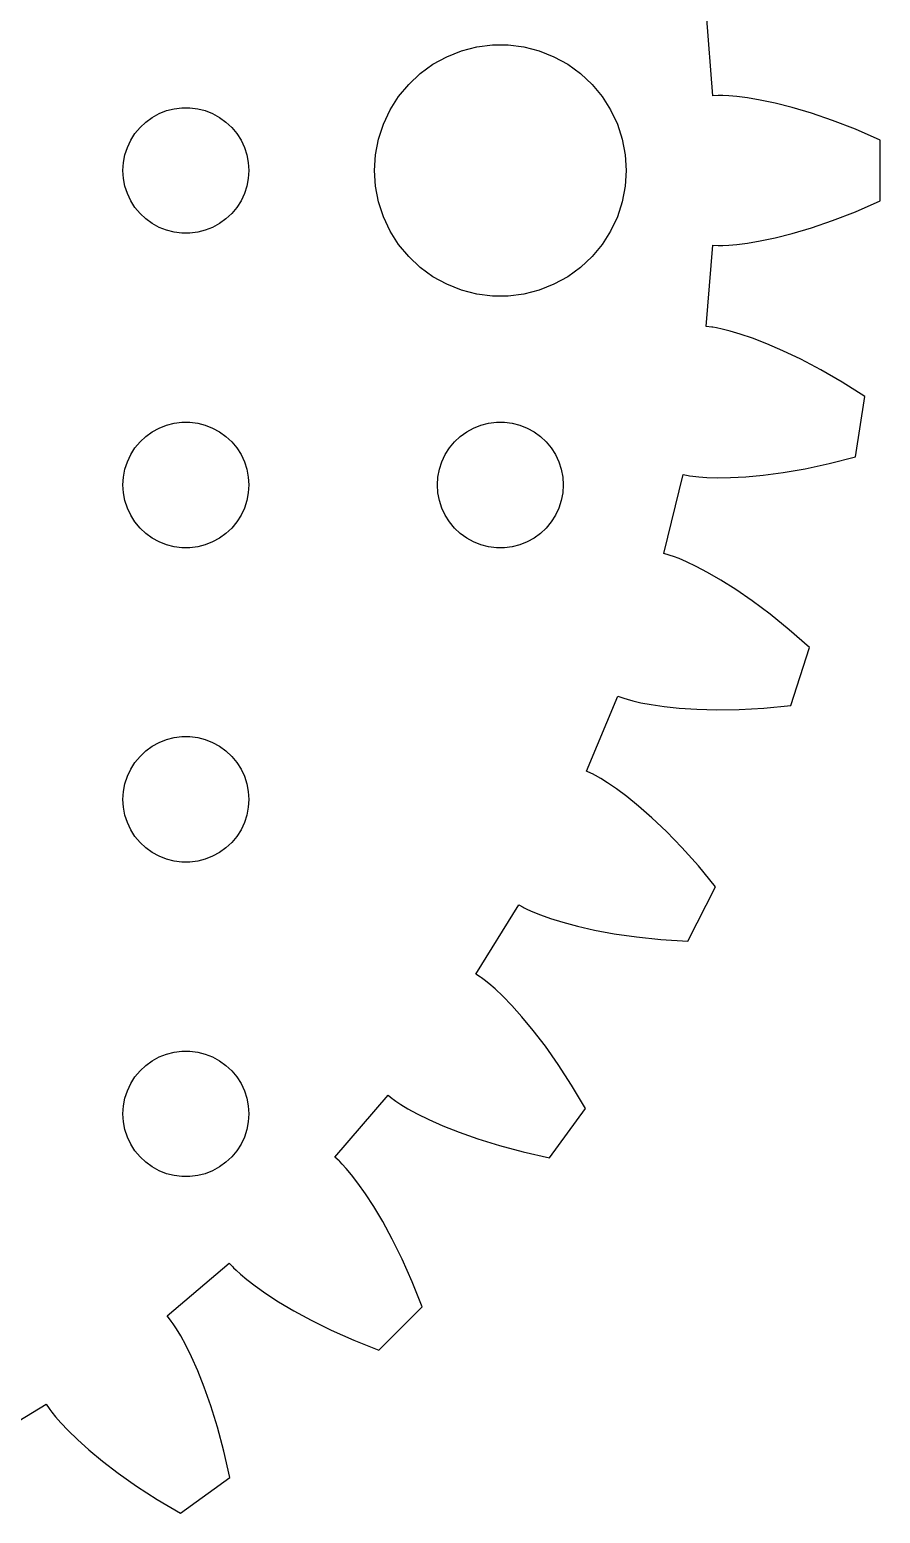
# Model space of a CAD drawing. Header units: metres. Extents: x -39 to 39, y 71 to 259.
# Drawn here: x 18.78 to 39.06, y 77.97 to 113.36 of the extents above; entities that cross this region are included whole.
import ezdxf

# ---------------------------------------------------------------- set-up
doc = ezdxf.new("R2010")
doc.units = ezdxf.units.M

msp = doc.modelspace()

# ---------------------------------------------------------------- linework, layer by layer
for p, q in [((35.063, 111.784), (34.9168, 113.724)), ((29.0729, 112.853), (29.4379, 112.947)), ((29.4379, 112.947), (29.8116, 112.994)), ((29.8116, 112.994), (30.1884, 112.994)), ((30.1884, 112.994), (30.5621, 112.947)), ((30.5621, 112.947), (30.927, 112.853)), ((28.0877, 112.312), (28.3925, 112.533)), ((28.3925, 112.533), (28.7227, 112.714)), ((28.7227, 112.714), (29.0729, 112.853)), ((30.927, 112.853), (31.2773, 112.714)), ((31.2773, 112.714), (31.6075, 112.533)), ((31.6075, 112.533), (31.9123, 112.312)), ((27.8131, 112.054), (28.0877, 112.312)), ((31.9123, 112.312), (32.1869, 112.054)), ((27.5729, 111.763), (27.8131, 112.054)), ((32.1869, 112.054), (32.427, 111.763)), ((22.0365, 111.427), (22.2189, 111.473)), ((22.2189, 111.473), (22.4058, 111.497)), ((22.4058, 111.497), (22.5942, 111.497)), ((22.5942, 111.497), (22.7811, 111.473)), ((22.7811, 111.473), (22.9635, 111.427)), ((27.3711, 111.445), (27.5729, 111.763)), ((32.427, 111.763), (32.6289, 111.445)), ((35.1929, 111.791), (35.063, 111.784)), ((35.2209, 111.791), (35.1929, 111.791)), ((35.305, 111.791), (35.2209, 111.791)), ((35.445, 111.783), (35.305, 111.791)), ((35.6404, 111.766), (35.445, 111.783)), ((35.8905, 111.733), (35.6404, 111.766)), ((36.1944, 111.681), (35.8905, 111.733)), ((36.5508, 111.606), (36.1944, 111.681)), ((36.9582, 111.502), (36.5508, 111.606)), ((37.415, 111.367), (36.9582, 111.502)), ((21.4065, 111.027), (21.5439, 111.156)), ((21.5439, 111.156), (21.6963, 111.266)), ((21.6963, 111.266), (21.8613, 111.357)), ((21.8613, 111.357), (22.0365, 111.427)), ((22.9635, 111.427), (23.1387, 111.357)), ((23.1387, 111.357), (23.3037, 111.266)), ((23.3037, 111.266), (23.4561, 111.156)), ((23.4561, 111.156), (23.5934, 111.027)), ((27.2107, 111.104), (27.3711, 111.445)), ((32.6289, 111.445), (32.7893, 111.104)), ((37.919, 111.195), (37.415, 111.367)), ((38.4681, 110.983), (37.919, 111.195)), ((21.1855, 110.723), (21.2865, 110.882)), ((21.2865, 110.882), (21.4065, 111.027)), ((23.5934, 111.027), (23.7135, 110.882)), ((23.7135, 110.882), (23.8145, 110.723)), ((27.0942, 110.746), (27.2107, 111.104)), ((32.7893, 111.104), (32.9057, 110.746)), ((39.0597, 110.727), (38.4681, 110.983)), ((21.0471, 110.373), (21.1053, 110.552)), ((21.1053, 110.552), (21.1855, 110.723)), ((23.8145, 110.723), (23.8947, 110.552)), ((23.8947, 110.552), (23.9529, 110.373)), ((27.0237, 110.376), (27.0942, 110.746)), ((32.9057, 110.746), (32.9763, 110.376)), ((39.0597, 109.273), (39.0597, 110.727)), ((21, 110), (21.0118, 110.188)), ((21.0118, 110.188), (21.0471, 110.373)), ((23.9529, 110.373), (23.9882, 110.188)), ((23.9882, 110.188), (24, 110)), ((27, 110), (27.0237, 110.376)), ((32.9763, 110.376), (33, 110)), ((21.0118, 109.812), (21, 110)), ((21.0471, 109.627), (21.0118, 109.812)), ((23.9882, 109.812), (23.9529, 109.627)), ((24, 110), (23.9882, 109.812)), ((27.0237, 109.624), (27, 110)), ((33, 110), (32.9763, 109.624)), ((21.1053, 109.448), (21.0471, 109.627)), ((21.1855, 109.277), (21.1053, 109.448)), ((23.8947, 109.448), (23.8145, 109.277)), ((23.9529, 109.627), (23.8947, 109.448)), ((27.0942, 109.254), (27.0237, 109.624)), ((32.9763, 109.624), (32.9057, 109.254)), ((21.2865, 109.118), (21.1855, 109.277)), ((21.4065, 108.973), (21.2865, 109.118)), ((23.7135, 109.118), (23.5934, 108.973)), ((23.8145, 109.277), (23.7135, 109.118)), ((27.2107, 108.896), (27.0942, 109.254)), ((32.9057, 109.254), (32.7893, 108.896)), ((37.919, 108.805), (38.4681, 109.017)), ((38.4681, 109.017), (39.0597, 109.273)), ((21.5439, 108.844), (21.4065, 108.973)), ((21.6963, 108.734), (21.5439, 108.844)), ((21.8613, 108.643), (21.6963, 108.734)), ((22.0365, 108.573), (21.8613, 108.643)), ((23.1387, 108.643), (22.9635, 108.573)), ((23.3037, 108.734), (23.1387, 108.643)), ((23.4561, 108.844), (23.3037, 108.734)), ((23.5934, 108.973), (23.4561, 108.844)), ((27.3711, 108.555), (27.2107, 108.896)), ((32.7893, 108.896), (32.6289, 108.555)), ((37.415, 108.633), (37.919, 108.805)), ((22.2189, 108.527), (22.0365, 108.573)), ((22.4058, 108.503), (22.2189, 108.527)), ((22.5942, 108.503), (22.4058, 108.503)), ((22.7811, 108.527), (22.5942, 108.503)), ((22.9635, 108.573), (22.7811, 108.527)), ((27.5729, 108.237), (27.3711, 108.555)), ((32.6289, 108.555), (32.427, 108.237)), ((35.8905, 108.267), (36.1944, 108.319)), ((36.1944, 108.319), (36.5508, 108.394)), ((36.5508, 108.394), (36.9582, 108.498)), ((36.9582, 108.498), (37.415, 108.633)), ((27.8131, 107.946), (27.5729, 108.237)), ((28.0877, 107.688), (27.8131, 107.946)), ((32.1869, 107.946), (31.9123, 107.688)), ((32.427, 108.237), (32.1869, 107.946)), ((34.9104, 106.277), (35.0694, 108.216)), ((35.0694, 108.216), (35.1929, 108.209)), ((35.1929, 108.209), (35.2209, 108.209)), ((35.2209, 108.209), (35.305, 108.209)), ((35.305, 108.209), (35.445, 108.217)), ((35.445, 108.217), (35.6404, 108.234)), ((35.6404, 108.234), (35.8905, 108.267)), ((28.3925, 107.467), (28.0877, 107.688)), ((31.9123, 107.688), (31.6075, 107.467)), ((28.7227, 107.286), (28.3925, 107.467)), ((29.0729, 107.147), (28.7227, 107.286)), ((31.2773, 107.286), (30.927, 107.147)), ((31.6075, 107.467), (31.2773, 107.286)), ((29.4379, 107.053), (29.0729, 107.147)), ((29.8116, 107.006), (29.4379, 107.053)), ((30.1884, 107.006), (29.8116, 107.006)), ((30.5621, 107.053), (30.1884, 107.006)), ((30.927, 107.147), (30.5621, 107.053)), ((35.0398, 106.263), (34.9104, 106.277)), ((35.0676, 106.26), (35.0398, 106.263)), ((35.1505, 106.246), (35.0676, 106.26)), ((35.2876, 106.217), (35.1505, 106.246)), ((35.4778, 106.169), (35.2876, 106.217)), ((35.7198, 106.098), (35.4778, 106.169)), ((36.0118, 105.999), (35.7198, 106.098)), ((36.352, 105.868), (36.0118, 105.999)), ((36.7382, 105.702), (36.352, 105.868)), ((37.1682, 105.497), (36.7382, 105.702)), ((37.6391, 105.249), (37.1682, 105.497)), ((38.1483, 104.953), (37.6391, 105.249)), ((38.6926, 104.608), (38.1483, 104.953)), ((38.465, 103.171), (38.6926, 104.608)), ((21.5439, 103.656), (21.6963, 103.766)), ((21.6963, 103.766), (21.8613, 103.857)), ((21.8613, 103.857), (22.0365, 103.927)), ((22.0365, 103.927), (22.2189, 103.973)), ((22.2189, 103.973), (22.4058, 103.997)), ((22.4058, 103.997), (22.5942, 103.997)), ((22.5942, 103.997), (22.7811, 103.973)), ((22.7811, 103.973), (22.9635, 103.927)), ((22.9635, 103.927), (23.1387, 103.857)), ((23.1387, 103.857), (23.3037, 103.766)), ((23.3037, 103.766), (23.4561, 103.656)), ((29.0439, 103.656), (29.1963, 103.766)), ((29.1963, 103.766), (29.3613, 103.857)), ((29.3613, 103.857), (29.5365, 103.927)), ((29.5365, 103.927), (29.7189, 103.973)), ((29.7189, 103.973), (29.9058, 103.997)), ((29.9058, 103.997), (30.0942, 103.997)), ((30.0942, 103.997), (30.2811, 103.973)), ((30.2811, 103.973), (30.4635, 103.927)), ((30.4635, 103.927), (30.6387, 103.857)), ((30.6387, 103.857), (30.8037, 103.766)), ((30.8037, 103.766), (30.9561, 103.656)), ((21.1855, 103.223), (21.2865, 103.382)), ((21.2865, 103.382), (21.4065, 103.527)), ((21.4065, 103.527), (21.5439, 103.656)), ((23.4561, 103.656), (23.5934, 103.527)), ((23.5934, 103.527), (23.7135, 103.382)), ((23.7135, 103.382), (23.8145, 103.223)), ((28.6855, 103.223), (28.7865, 103.382)), ((28.7865, 103.382), (28.9065, 103.527)), ((28.9065, 103.527), (29.0439, 103.656)), ((30.9561, 103.656), (31.0934, 103.527)), ((31.0934, 103.527), (31.2135, 103.382)), ((31.2135, 103.382), (31.3145, 103.223)), ((21.0471, 102.873), (21.1053, 103.052)), ((21.1053, 103.052), (21.1855, 103.223)), ((23.8145, 103.223), (23.8947, 103.052)), ((23.8947, 103.052), (23.9529, 102.873)), ((28.5471, 102.873), (28.6053, 103.052)), ((28.6053, 103.052), (28.6855, 103.223)), ((31.3145, 103.223), (31.3947, 103.052)), ((31.3947, 103.052), (31.4529, 102.873)), ((37.2652, 102.888), (37.8407, 103.011)), ((37.8407, 103.011), (38.465, 103.171)), ((21, 102.5), (21.0118, 102.688)), ((21.0118, 102.688), (21.0471, 102.873)), ((23.9529, 102.873), (23.9882, 102.688)), ((23.9882, 102.688), (24, 102.5)), ((28.5, 102.5), (28.5118, 102.688)), ((28.5118, 102.688), (28.5471, 102.873)), ((31.4529, 102.873), (31.4882, 102.688)), ((31.4882, 102.688), (31.5, 102.5)), ((33.8982, 100.862), (34.3585, 102.751)), ((34.3585, 102.751), (34.4795, 102.726)), ((34.4795, 102.726), (34.5071, 102.721)), ((34.5071, 102.721), (34.5903, 102.709)), ((34.5903, 102.709), (34.7296, 102.694)), ((34.7296, 102.694), (34.9253, 102.68)), ((34.9253, 102.68), (35.1774, 102.673)), ((35.1774, 102.673), (35.4857, 102.677)), ((35.4857, 102.677), (35.8496, 102.696)), ((35.8496, 102.696), (36.2682, 102.735)), ((36.2682, 102.735), (36.7405, 102.797)), ((36.7405, 102.797), (37.2652, 102.888)), ((21.0118, 102.312), (21, 102.5)), ((21.0471, 102.127), (21.0118, 102.312)), ((23.9882, 102.312), (23.9529, 102.127)), ((24, 102.5), (23.9882, 102.312)), ((28.5118, 102.312), (28.5, 102.5)), ((28.5471, 102.127), (28.5118, 102.312)), ((31.4882, 102.312), (31.4529, 102.127)), ((31.5, 102.5), (31.4882, 102.312)), ((21.1053, 101.948), (21.0471, 102.127)), ((21.1855, 101.777), (21.1053, 101.948)), ((23.8947, 101.948), (23.8145, 101.777)), ((23.9529, 102.127), (23.8947, 101.948)), ((28.6053, 101.948), (28.5471, 102.127)), ((28.6855, 101.777), (28.6053, 101.948)), ((31.3947, 101.948), (31.3145, 101.777)), ((31.4529, 102.127), (31.3947, 101.948)), ((21.2865, 101.618), (21.1855, 101.777)), ((21.4065, 101.473), (21.2865, 101.618)), ((23.7135, 101.618), (23.5934, 101.473)), ((23.8145, 101.777), (23.7135, 101.618)), ((28.7865, 101.618), (28.6855, 101.777)), ((28.9065, 101.473), (28.7865, 101.618)), ((31.2135, 101.618), (31.0934, 101.473)), ((31.3145, 101.777), (31.2135, 101.618)), ((21.5439, 101.344), (21.4065, 101.473)), ((21.6963, 101.234), (21.5439, 101.344)), ((21.8613, 101.143), (21.6963, 101.234)), ((23.3037, 101.234), (23.1387, 101.143)), ((23.4561, 101.344), (23.3037, 101.234)), ((23.5934, 101.473), (23.4561, 101.344)), ((29.0439, 101.344), (28.9065, 101.473)), ((29.1963, 101.234), (29.0439, 101.344)), ((29.3613, 101.143), (29.1963, 101.234)), ((30.8037, 101.234), (30.6387, 101.143)), ((30.9561, 101.344), (30.8037, 101.234)), ((31.0934, 101.473), (30.9561, 101.344)), ((22.0365, 101.073), (21.8613, 101.143)), ((22.2189, 101.027), (22.0365, 101.073)), ((22.4058, 101.003), (22.2189, 101.027)), ((22.5942, 101.003), (22.4058, 101.003)), ((22.7811, 101.027), (22.5942, 101.003)), ((22.9635, 101.073), (22.7811, 101.027)), ((23.1387, 101.143), (22.9635, 101.073)), ((29.5365, 101.073), (29.3613, 101.143)), ((29.7189, 101.027), (29.5365, 101.073)), ((29.9058, 101.003), (29.7189, 101.027)), ((30.0942, 101.003), (29.9058, 101.003)), ((30.2811, 101.027), (30.0942, 101.003)), ((30.4635, 101.073), (30.2811, 101.027)), ((30.6387, 101.143), (30.4635, 101.073)), ((34.0238, 100.828), (33.8982, 100.862)), ((34.0507, 100.82), (34.0238, 100.828)), ((34.1304, 100.793), (34.0507, 100.82)), ((34.2613, 100.743), (34.1304, 100.793)), ((34.4417, 100.666), (34.2613, 100.743)), ((34.6695, 100.558), (34.4417, 100.666)), ((34.9425, 100.415), (34.6695, 100.558)), ((35.2581, 100.232), (34.9425, 100.415)), ((35.6136, 100.008), (35.2581, 100.232)), ((36.0061, 99.7381), (35.6136, 100.008)), ((36.4324, 99.419), (36.0061, 99.7381)), ((36.8892, 99.0478), (36.4324, 99.419)), ((37.3728, 98.6217), (36.8892, 99.0478)), ((36.9232, 97.2381), (37.3728, 98.6217)), ((32.0513, 95.6714), (32.8016, 97.4658)), ((32.8016, 97.4658), (32.9171, 97.4217)), ((32.9171, 97.4217), (32.9435, 97.4124)), ((32.9435, 97.4124), (33.0238, 97.3873)), ((33.0238, 97.3873), (33.159, 97.3507)), ((33.159, 97.3507), (33.3503, 97.307)), ((33.3503, 97.307), (33.5982, 97.2607)), ((33.5982, 97.2607), (33.9033, 97.2162)), ((33.9033, 97.2162), (34.2656, 97.1779)), ((34.2656, 97.1779), (34.6851, 97.1504)), ((34.6851, 97.1504), (35.1614, 97.1382)), ((35.1614, 97.1382), (35.6938, 97.1458)), ((35.6938, 97.1458), (36.2815, 97.1776)), ((36.2815, 97.1776), (36.9232, 97.2381)), ((21.5439, 96.1558), (21.6963, 96.2665)), ((21.6963, 96.2665), (21.8613, 96.3573)), ((21.8613, 96.3573), (22.0365, 96.4266)), ((22.0365, 96.4266), (22.2189, 96.4734)), ((22.2189, 96.4734), (22.4058, 96.4971)), ((22.4058, 96.4971), (22.5942, 96.4971)), ((22.5942, 96.4971), (22.7811, 96.4734)), ((22.7811, 96.4734), (22.9635, 96.4266)), ((22.9635, 96.4266), (23.1387, 96.3573)), ((23.1387, 96.3573), (23.3037, 96.2665)), ((23.3037, 96.2665), (23.4561, 96.1558)), ((21.2865, 95.8817), (21.4065, 96.0268)), ((21.4065, 96.0268), (21.5439, 96.1558)), ((23.4561, 96.1558), (23.5934, 96.0268)), ((23.5934, 96.0268), (23.7135, 95.8817)), ((21.0471, 95.373), (21.1053, 95.5522)), ((21.1053, 95.5522), (21.1855, 95.7226)), ((21.1855, 95.7226), (21.2865, 95.8817)), ((23.7135, 95.8817), (23.8145, 95.7226)), ((23.8145, 95.7226), (23.8947, 95.5522)), ((23.8947, 95.5522), (23.9529, 95.373)), ((32.1701, 95.6183), (32.0513, 95.6714)), ((32.1954, 95.6062), (32.1701, 95.6183)), ((32.2699, 95.5672), (32.1954, 95.6062)), ((32.3914, 95.4974), (32.2699, 95.5672)), ((21.0118, 95.188), (21.0471, 95.373)), ((23.9529, 95.373), (23.9882, 95.188)), ((32.5575, 95.3931), (32.3914, 95.4974)), ((32.7656, 95.2505), (32.5575, 95.3931)), ((33.0128, 95.0663), (32.7656, 95.2505)), ((21, 95), (21.0118, 95.188)), ((21.0118, 94.812), (21, 95)), ((23.9882, 95.188), (24, 95)), ((24, 95), (23.9882, 94.812)), ((33.2961, 94.8372), (33.0128, 95.0663)), ((33.6121, 94.56), (33.2961, 94.8372)), ((21.0471, 94.627), (21.0118, 94.812)), ((21.1053, 94.4478), (21.0471, 94.627)), ((23.9529, 94.627), (23.8947, 94.4478)), ((23.9882, 94.812), (23.9529, 94.627)), ((33.9575, 94.2318), (33.6121, 94.56)), ((21.1855, 94.2774), (21.1053, 94.4478)), ((21.2865, 94.1183), (21.1855, 94.2774)), ((23.8145, 94.2774), (23.7135, 94.1183)), ((23.8947, 94.4478), (23.8145, 94.2774)), ((34.3286, 93.85), (33.9575, 94.2318)), ((21.4065, 93.9732), (21.2865, 94.1183)), ((21.5439, 93.8442), (21.4065, 93.9732)), ((21.6963, 93.7335), (21.5439, 93.8442)), ((23.4561, 93.8442), (23.3037, 93.7335)), ((23.5934, 93.9732), (23.4561, 93.8442)), ((23.7135, 94.1183), (23.5934, 93.9732)), ((34.7217, 93.4119), (34.3286, 93.85)), ((21.8613, 93.6428), (21.6963, 93.7335)), ((22.0365, 93.5734), (21.8613, 93.6428)), ((22.2189, 93.5266), (22.0365, 93.5734)), ((22.4058, 93.503), (22.2189, 93.5266)), ((22.5942, 93.503), (22.4058, 93.503)), ((22.7811, 93.5266), (22.5942, 93.503)), ((22.9635, 93.5734), (22.7811, 93.5266)), ((23.1387, 93.6428), (22.9635, 93.5734)), ((23.3037, 93.7335), (23.1387, 93.6428)), ((35.1327, 92.9154), (34.7217, 93.4119)), ((34.4722, 91.6191), (35.1327, 92.9154)), ((29.4152, 90.8339), (30.437, 92.4888)), ((30.437, 92.4888), (30.5441, 92.4272)), ((30.5441, 92.4272), (30.5688, 92.4138)), ((30.5688, 92.4138), (30.6441, 92.3765)), ((30.6441, 92.3765), (30.772, 92.3192)), ((30.772, 92.3192), (30.9541, 92.2462)), ((30.9541, 92.2462), (31.1917, 92.1616)), ((31.1917, 92.1616), (31.4861, 92.0699)), ((31.4861, 92.0699), (31.8379, 91.9754)), ((31.8379, 91.9754), (32.2479, 91.8826)), ((32.2479, 91.8826), (32.7164, 91.7961)), ((32.7164, 91.7961), (33.2435, 91.7203)), ((33.2435, 91.7203), (33.8289, 91.6598)), ((33.8289, 91.6598), (34.4722, 91.6191)), ((29.5243, 90.7629), (29.4152, 90.8339)), ((29.5473, 90.747), (29.5243, 90.7629)), ((29.6148, 90.6968), (29.5473, 90.747)), ((29.7239, 90.6088), (29.6148, 90.6968)), ((29.8716, 90.4798), (29.7239, 90.6088)), ((30.0549, 90.3064), (29.8716, 90.4798)), ((30.2702, 90.0858), (30.0549, 90.3064)), ((30.5141, 89.8152), (30.2702, 90.0858)), ((30.7829, 89.492), (30.5141, 89.8152)), ((31.0728, 89.1138), (30.7829, 89.492)), ((21.6963, 88.7665), (21.8613, 88.8573)), ((21.8613, 88.8573), (22.0365, 88.9266)), ((22.0365, 88.9266), (22.2189, 88.9734)), ((22.2189, 88.9734), (22.4058, 88.997)), ((22.4058, 88.997), (22.5942, 88.997)), ((22.5942, 88.997), (22.7811, 88.9734)), ((22.7811, 88.9734), (22.9635, 88.9266)), ((22.9635, 88.9266), (23.1387, 88.8573)), ((23.1387, 88.8573), (23.3037, 88.7665)), ((31.3796, 88.6786), (31.0728, 89.1138)), ((21.2865, 88.3817), (21.4065, 88.5268)), ((21.4065, 88.5268), (21.5439, 88.6558)), ((21.5439, 88.6558), (21.6963, 88.7665)), ((23.3037, 88.7665), (23.4561, 88.6558)), ((23.4561, 88.6558), (23.5934, 88.5268)), ((23.5934, 88.5268), (23.7135, 88.3817)), ((31.6993, 88.1845), (31.3796, 88.6786)), ((21.1053, 88.0522), (21.1855, 88.2226)), ((21.1855, 88.2226), (21.2865, 88.3817)), ((23.7135, 88.3817), (23.8145, 88.2226)), ((23.8145, 88.2226), (23.8947, 88.0522)), ((32.0275, 87.6297), (31.6993, 88.1845)), ((21.0118, 87.688), (21.0471, 87.873)), ((21.0471, 87.873), (21.1053, 88.0522)), ((23.8947, 88.0522), (23.9529, 87.873)), ((23.9529, 87.873), (23.9882, 87.688)), ((26.0549, 86.4683), (27.3229, 87.943)), ((27.3229, 87.943), (27.4191, 87.8654)), ((27.4191, 87.8654), (27.4413, 87.8483)), ((27.4413, 87.8483), (27.5099, 87.7997)), ((27.5099, 87.7997), (27.6273, 87.7231)), ((21, 87.5), (21.0118, 87.688)), ((21.0118, 87.312), (21, 87.5)), ((23.9882, 87.688), (24, 87.5)), ((24, 87.5), (23.9882, 87.312)), ((27.6273, 87.7231), (27.7957, 87.6225)), ((27.7957, 87.6225), (28.0172, 87.5018)), ((28.0172, 87.5018), (28.2935, 87.3651)), ((31.1724, 86.4528), (32.0275, 87.6297)), ((21.0471, 87.127), (21.0118, 87.312)), ((21.1053, 86.9478), (21.0471, 87.127)), ((23.9529, 87.127), (23.8947, 86.9478)), ((23.9882, 87.312), (23.9529, 87.127)), ((28.2935, 87.3651), (28.6263, 87.2168)), ((28.6263, 87.2168), (29.0167, 87.061)), ((29.0167, 87.061), (29.4659, 86.9022)), ((21.1855, 86.7774), (21.1053, 86.9478)), ((21.2865, 86.6183), (21.1855, 86.7774)), ((23.8145, 86.7774), (23.7135, 86.6183)), ((23.8947, 86.9478), (23.8145, 86.7774)), ((29.4659, 86.9022), (29.9747, 86.7449)), ((29.9747, 86.7449), (30.5434, 86.5936)), ((21.4065, 86.4732), (21.2865, 86.6183)), ((21.5439, 86.3442), (21.4065, 86.4732)), ((21.6963, 86.2335), (21.5439, 86.3442)), ((23.4561, 86.3442), (23.3037, 86.2335)), ((23.5934, 86.4732), (23.4561, 86.3442)), ((23.7135, 86.6183), (23.5934, 86.4732)), ((26.1514, 86.3811), (26.0549, 86.4683)), ((26.1717, 86.3618), (26.1514, 86.3811)), ((26.2305, 86.3017), (26.1717, 86.3618)), ((30.5434, 86.5936), (31.1724, 86.4528)), ((21.8613, 86.1428), (21.6963, 86.2335)), ((22.0365, 86.0734), (21.8613, 86.1428)), ((22.2189, 86.0266), (22.0365, 86.0734)), ((22.4058, 86.003), (22.2189, 86.0266)), ((22.5942, 86.003), (22.4058, 86.003)), ((22.7811, 86.0266), (22.5942, 86.003)), ((22.9635, 86.0734), (22.7811, 86.0266)), ((23.1387, 86.1428), (22.9635, 86.0734)), ((23.3037, 86.2335), (23.1387, 86.1428)), ((26.3245, 86.1977), (26.2305, 86.3017)), ((26.4502, 86.0471), (26.3245, 86.1977)), ((26.6041, 85.8473), (26.4502, 86.0471)), ((26.7823, 85.5957), (26.6041, 85.8473)), ((26.9809, 85.2902), (26.7823, 85.5957)), ((27.1958, 84.929), (26.9809, 85.2902)), ((27.4229, 84.5101), (27.1958, 84.929)), ((27.6578, 84.0323), (27.4229, 84.5101)), ((22.0529, 82.6822), (23.536, 83.9403)), ((23.536, 83.9403), (23.6189, 83.8486)), ((27.8963, 83.4942), (27.6578, 84.0323)), ((23.6189, 83.8486), (23.6382, 83.8283)), ((23.6382, 83.8283), (23.6983, 83.7695)), ((23.6983, 83.7695), (23.8023, 83.6755)), ((23.8023, 83.6755), (23.9529, 83.5498)), ((23.9529, 83.5498), (24.1527, 83.3959)), ((24.1527, 83.3959), (24.4043, 83.2177)), ((24.4043, 83.2177), (24.7098, 83.0191)), ((28.1337, 82.895), (27.8963, 83.4942)), ((24.7098, 83.0191), (25.071, 82.8042)), ((25.071, 82.8042), (25.4899, 82.5771)), ((27.105, 81.8663), (28.1337, 82.895)), ((22.1346, 82.5809), (22.0529, 82.6822)), ((22.1517, 82.5587), (22.1346, 82.5809)), ((22.2003, 82.4901), (22.1517, 82.5587)), ((22.2769, 82.3727), (22.2003, 82.4901)), ((25.4899, 82.5771), (25.9677, 82.3422)), ((22.3775, 82.2043), (22.2769, 82.3727)), ((22.4982, 81.9828), (22.3775, 82.2043)), ((25.9677, 82.3422), (26.5058, 82.1037)), ((26.5058, 82.1037), (27.105, 81.8663)), ((22.6349, 81.7065), (22.4982, 81.9828)), ((22.7832, 81.3737), (22.6349, 81.7065)), ((22.939, 80.9833), (22.7832, 81.3737)), ((23.0978, 80.5341), (22.939, 80.9833)), ((17.5079, 79.5687), (19.1696, 80.5793)), ((19.1696, 80.5793), (19.2371, 80.4757)), ((19.2371, 80.4757), (19.253, 80.4527)), ((19.253, 80.4527), (19.3032, 80.3852)), ((19.3032, 80.3852), (19.3912, 80.2761)), ((23.2551, 80.0253), (23.0978, 80.5341)), ((19.3912, 80.2761), (19.5202, 80.1284)), ((19.5202, 80.1284), (19.6936, 79.9451)), ((23.4064, 79.4566), (23.2551, 80.0253)), ((19.6936, 79.9451), (19.9142, 79.7298)), ((19.9142, 79.7298), (20.1848, 79.4859)), ((20.1848, 79.4859), (20.508, 79.2171)), ((23.5472, 78.8276), (23.4064, 79.4566)), ((20.508, 79.2171), (20.8862, 78.9272)), ((20.8862, 78.9272), (21.3214, 78.6204)), ((21.3214, 78.6204), (21.8155, 78.3007)), ((22.3703, 77.9725), (23.5472, 78.8276)), ((21.8155, 78.3007), (22.3703, 77.9725))]:
    msp.add_line(p, q)

doc.saveas('drawing.dxf')
